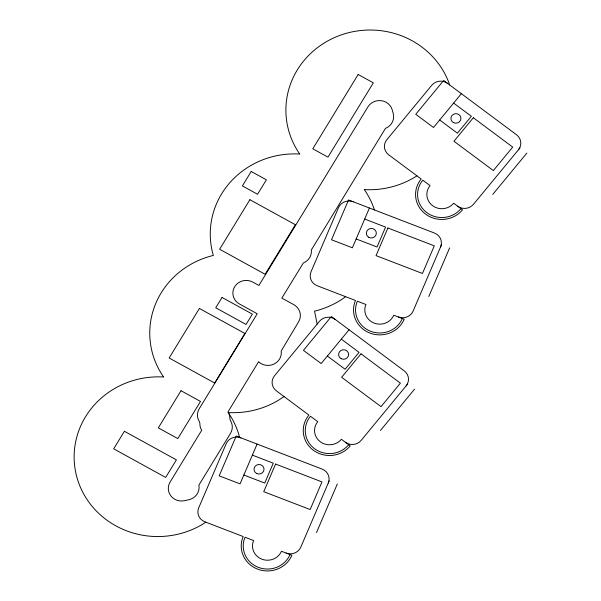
<?xml version="1.0" encoding="UTF-8"?>
<svg xmlns="http://www.w3.org/2000/svg" width="601" height="601" viewBox="0 0 601 601"><rect width="100%" height="100%" fill="white"/><g stroke="black" fill="none" stroke-linecap="round" stroke-linejoin="round"><path stroke-width="0.9" d="M257.108 444.079L240.069 483.865L219.185 475.827L236.223 436.041L322.076 469.08A11.276 10.728 -2 0 1 328.259 483.039M369.42 208.014L352.374 247.792L331.497 239.761L348.535 199.975L434.388 233.015A11.276 10.728 -2 0 1 440.571 246.973M329.205 480.83L300.8 547.135A11.276 10.728 -2 0 1 286.099 553.063M316.502 532.584L337.326 483.955M441.517 244.765L413.112 311.07A11.276 10.728 -2 0 1 398.41 316.997M428.806 296.511L449.638 247.89M461.38 93.681L433.486 127.495L415.757 114.288L443.651 80.474L516.522 134.774A11.276 10.728 -2 0 1 518.415 149.829M349.068 329.754L321.174 363.56L303.445 350.353L331.339 316.547L404.21 370.84A11.276 10.728 -2 0 1 406.103 385.895M519.963 147.951L473.468 204.302A11.276 10.728 -2 0 1 457.631 206.158M492.76 194.416L526.852 153.09M407.651 384.016L361.163 440.375A11.276 10.728 -2 0 1 345.327 442.223M380.448 430.481L414.547 389.155M345.613 296.684L345.094 297.089A83.96 79.85 -2 0 1 315.66 310.875L314.541 311.115L317.17 324.082M416.891 175.8L415.329 176.844A83.96 79.85 -2 0 1 365.16 189.623L364.259 189.54L364.777 190.247A83.96 79.85 -2 0 1 373.446 207.082L374.363 209.914M284.033 396.555L279.187 399.8A83.96 79.85 -2 0 1 229.026 412.579L228.125 412.496L229.019 413.819A13.282 12.636 -2 0 1 229.845 418.679L230.318 420.384A13.282 12.636 -2 0 1 230.491 433.374L198.878 485.15L199.006 485.856A13.282 12.636 -2 0 1 188.737 499.762L184.492 500.686A13.282 12.636 -2 0 1 170.864 495.878A13.282 12.636 -2 0 1 170.098 482.055L201.718 430.263L201.23 429.43A13.282 12.636 -2 0 1 199.893 423.427L199.419 421.722A13.282 12.636 -2 0 1 199.239 408.733L257.228 313.767L239.461 303.993A13.282 12.636 -2 0 1 234.668 286.737A13.282 12.636 -2 0 1 252.826 282.117L258.888 285.452L367.925 106.88A13.282 12.636 -2 0 1 381.237 100.675A13.282 12.636 -2 0 1 392.273 110.021L393.227 113.551A13.282 12.636 -2 0 1 386.097 128.103L385.489 128.344L311.341 249.948A13.282 12.636 -2 0 1 303.362 262.975L281.846 298.081L293.761 304.639A13.282 12.636 -2 0 1 298.562 321.896L281.2 350.992A13.282 12.636 -2 0 1 274.214 363.958A13.282 12.636 -2 0 1 259.046 362.118L258.625 361.712L228.012 411.843L228.41 412.526M205.797 522.164L203.559 523.666A83.96 79.85 -2 0 1 76.913 477.367A83.96 79.85 -2 0 1 162.758 376.955L163.66 377.03L163.141 376.331A83.96 79.85 -2 0 1 212.258 255.703L213.385 255.463L213.047 254.411A83.96 79.85 -2 0 1 298.9 153.999L299.801 154.074L299.275 153.375A83.96 79.85 -2 0 1 332.977 38.261A83.96 79.85 -2 0 1 449.082 83.216L449.631 84.936M364.687 219.065L385.572 227.095L377.045 246.988L356.168 238.958M252.375 455.13L273.26 463.168L264.74 483.054L243.856 475.023M453.627 103.079L471.357 116.286L457.406 133.189L439.684 119.982M341.315 339.144L359.045 352.351L345.094 369.254L327.372 356.047M228.643 413.203A83.96 79.85 -2 0 1 239.243 436.025L239.574 437.438L240.866 437.828A11.276 10.728 -2 0 0 226.164 443.756L198.706 507.853A11.276 10.728 -2 0 0 204.888 521.818L243.172 536.55A26.316 25.024 -2 0 0 257.596 569.132A26.316 25.024 -2 0 0 291.898 555.294L281.456 551.282A15.04 14.304 -2 0 1 261.856 559.185A15.04 14.304 -2 0 1 253.614 540.562L245.028 537.264A24.31 23.123 -2 0 0 258.355 567.359A24.31 23.123 -2 0 0 290.043 554.58M460.982 208.652A24.31 23.123 -2 0 1 426.845 212.634A24.31 23.123 -2 0 1 422.773 180.18L430.061 185.611A15.04 14.304 -2 0 0 432.577 205.685A15.04 14.304 -2 0 0 453.695 203.221L462.56 209.824A26.316 25.024 -2 0 1 425.606 214.136A26.316 25.024 -2 0 1 421.196 179.008L388.704 154.795A11.276 10.728 -2 0 1 386.811 139.74L431.758 85.259A11.276 10.728 -2 0 1 447.595 83.411M402.354 318.515A24.31 23.123 -2 0 1 370.667 331.294A24.31 23.123 -2 0 1 357.34 301.199L365.926 304.497A15.04 14.304 -2 0 0 374.168 323.12A15.04 14.304 -2 0 0 393.768 315.209L404.21 319.229A26.316 25.024 -2 0 1 369.908 333.059A26.316 25.024 -2 0 1 355.484 300.477L317.2 285.745A11.276 10.728 -2 0 1 311.017 271.787L338.476 207.691A11.276 10.728 -2 0 1 353.178 201.763M348.67 444.717A24.31 23.123 -2 0 1 314.533 448.699A24.31 23.123 -2 0 1 310.462 416.245L317.749 421.677A15.04 14.304 -2 0 0 320.273 441.75A15.04 14.304 -2 0 0 341.383 439.286L350.248 445.889A26.316 25.024 -2 0 1 313.294 450.202A26.316 25.024 -2 0 1 308.891 415.073L276.392 390.86A11.276 10.728 -2 0 1 274.507 375.805L319.447 321.325A11.276 10.728 -2 0 1 335.283 319.477M275.581 464.055L263.741 491.686L310.154 509.543L321.986 481.912L275.581 464.055M387.893 227.989L376.053 255.62L422.458 273.478L434.298 245.847L387.893 227.989M251.21 171.473L242.391 185.919L257.551 194.266L266.378 179.812L251.21 171.473M249.888 199.705L219.635 249.25L265.124 274.274L295.376 224.729L249.888 199.705M124.407 431.278L113.694 448.827L165.673 477.427L176.393 459.878L124.407 431.278M199.404 308.448L169.151 357.993L214.64 383.017L244.892 333.472L199.404 308.448M222.032 297.45L215.729 307.772L246.057 324.457L252.36 314.135L222.032 297.45M358.173 74.494L312.79 148.815L327.958 157.154L373.334 82.84L358.173 74.494M181.006 390.71L158.318 427.874L177.813 438.595L200.501 401.438L181.006 390.71M473.325 117.751L453.95 141.235L493.346 170.579L512.713 147.102L473.325 117.751M361.013 353.816L341.638 377.3L381.034 406.644L400.401 383.168L361.013 353.816M453.492 122.612A5.011 4.77 -2 0 0 460.922 118.314A5.011 4.77 -2 0 0 453.319 114.355A5.011 4.77 -2 0 0 453.492 122.612M368.849 237.357A5.011 4.77 -2 0 0 376.346 233.165A5.011 4.77 -2 0 0 368.804 229.101A5.011 4.77 -2 0 0 368.849 237.357M341.188 358.677A5.011 4.77 -2 0 0 348.61 354.38A5.011 4.77 -2 0 0 341.007 350.421A5.011 4.77 -2 0 0 341.188 358.677M256.537 473.423A5.011 4.77 -2 0 0 264.034 469.231A5.011 4.77 -2 0 0 256.492 465.166A5.011 4.77 -2 0 0 256.537 473.423"/></g></svg>
